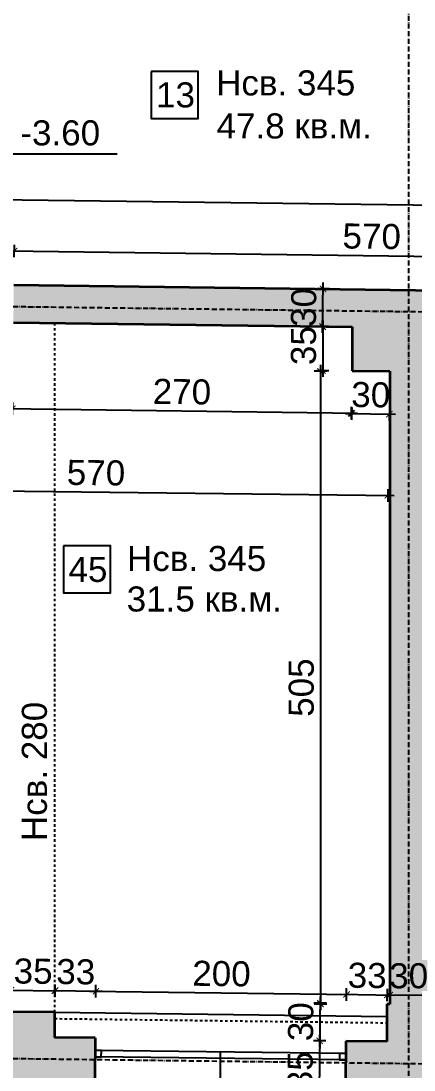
# Model space of a CAD drawing. Header units: inches. Extents: x -72385 to 39588, y -6525 to 66685.
# Drawn here: x -46864 to -46551, y 29232 to 30069 of the extents above; entities that cross this region are included whole.
import ezdxf

# ---------------------------------------------------------------- set-up
doc = ezdxf.new("R2010")
doc.units = ezdxf.units.IN
doc.header["$MEASUREMENT"] = 0
doc.linetypes.add('DashDot', pattern=[0.6, 0.4, -0.1, 0, -0.1])
doc.linetypes.add('Hidden', pattern=[0.4, 0.2, -0.2])
for name, color, linetype, lineweight in [('Изгледни линии', 253, 'Continuous', 25), ('Надписи Hсв', 252, 'Continuous', 25), ('Надписи коти външни', 252, 'Continuous', 25), ('Надписи коти вътрешни', 252, 'Continuous', 25), ('Надписи нива', 252, 'Continuous', 25), ('Надписи номера на пом.', 252, 'Continuous', 25), ('Надписи площ', 252, 'Continuous', 25), ('Надписи прозорци', 252, 'Continuous', 25), ('Оси', 252, 'DashDot', 25), ('Прозорци', 251, 'Continuous', 25), ('Пунктир', 253, 'Hidden', 25), ('Разрезни линии', 7, 'Continuous', 35), ('Щрих стени', 254, 'Continuous', 25)]:
    doc.layers.add(name, color=color, linetype=linetype, lineweight=lineweight)
doc.styles.add('Arial Regular', font='arial.ttf')
doc.styles.get("Standard").update_dxf_attribs({"font": 'arial.ttf'})
doc.dimstyles.new('Annotative', dxfattribs={"dimscale": 0, "dimtxt": 20, "dimasz": 5, "dimexe": 5, "dimexo": 5, "dimgap": 5, "dimtad": 1, "dimdec": 0, "dimzin": 0, "dimdsep": 46, "dimtxsty": 'Standard', "dimblk": 'ARCHTICK', "dimcen": 5, "dimdle": 5, "dimadec": 0, "dimazin": 0, "dimtfac": 1, "dimtdec": 0, "dimtofl": 0, "dimtmove": 0, "dimatfit": 3, "dimldrblk": 'ARCHTICK', "dimfxl": 5, "dimfxlon": 1, "dimtolj": 1, "dimtzin": 0, "dimarcsym": 1})

# ---------------------------------------------------------------- blocks, each defined once
blk = doc.blocks.new('_ArchTick')
at = {"color": 0, "linetype": 'ByBlock', "const_width": 0.15}
blk.add_lwpolyline([(-0.5, -0.5), (0.5, 0.5)], dxfattribs=at)
blk = doc.blocks.new('*D202')
at = {"layer": 'Defpoints', "color": 0, "ltscale": 50, "transparency": 16777216}
for p in [(-46870.22, 29828.04), (-46599.84, 29824.6), (-46600.71, 29755.8)]:
    blk.add_point(p, dxfattribs=at)
at = {"layer": 'Надписи коти вътрешни', "color": 0, "lineweight": -2, "ltscale": 50, "transparency": 16777216}
for p, q in [((-46871.03, 29764.24), (-46871.16, 29754.24)), ((-46600.65, 29760.8), (-46600.78, 29750.8)), ((-46876.09, 29759.31), (-46595.71, 29755.74))]:
    blk.add_line(p, q, dxfattribs=at)
at = {"layer": 'Надписи коти вътрешни', "color": 0, "lineweight": -2, "ltscale": 50, "transparency": 16777216, "xscale": 5, "yscale": 5, "zscale": 5}
for p, rotation in [((-46871.1, 29759.24), 179.2706286525378), ((-46600.71, 29755.8), 359.2706286525378)]:
    blk.add_blockref('_ArchTick', p, dxfattribs=dict(at, rotation=rotation))
at = {"layer": 'Надписи коти вътрешни', "color": 0, "ltscale": 50, "transparency": 16777216, "insert": (-46735.71, 29772.73), "char_height": 20, "attachment_point": 5, "rotation": 359.27063}
blk.add_mtext('\\A1;270', dxfattribs=at)
blk = doc.blocks.new('*D203')
at = {"layer": 'Defpoints', "color": 0, "ltscale": 50, "transparency": 16777216}
for p in [(-46599.84, 29789.6), (-46569.84, 29789.22), (-46570.27, 29754.9)]:
    blk.add_point(p, dxfattribs=at)
at = {"layer": 'Надписи коти вътрешни', "color": 0, "lineweight": -2, "ltscale": 50, "transparency": 16777216}
for p, q in [((-46600.21, 29760.28), (-46600.34, 29750.28)), ((-46570.21, 29759.9), (-46570.34, 29749.9)), ((-46605.27, 29755.35), (-46565.27, 29754.84))]:
    blk.add_line(p, q, dxfattribs=at)
at = {"layer": 'Надписи коти вътрешни', "color": 0, "lineweight": -2, "ltscale": 50, "transparency": 16777216, "xscale": 5, "yscale": 5, "zscale": 5}
for p, rotation in [((-46600.27, 29755.28), 179.2706286525393), ((-46570.27, 29754.9), 359.2706286525393)]:
    blk.add_blockref('_ArchTick', p, dxfattribs=dict(at, rotation=rotation))
at = {"layer": 'Надписи коти вътрешни', "color": 0, "ltscale": 50, "transparency": 16777216, "insert": (-46585.08, 29770.31), "char_height": 20, "attachment_point": 5, "rotation": 359.27063}
blk.add_mtext('\\A1;30', dxfattribs=at)
blk = doc.blocks.new('*D204')
at = {"layer": 'Defpoints', "color": 0, "ltscale": 50, "transparency": 16777216}
for p in [(-46599.84, 29824.6), (-46623.44, 29789.6), (-46599.84, 29789.6)]:
    blk.add_point(p, dxfattribs=at)
at = {"layer": 'Надписи коти вътрешни', "color": 0, "lineweight": -2, "ltscale": 50, "transparency": 16777216}
for p, q in [((-46623.44, 29829.6), (-46623.44, 29784.6)), ((-46618.44, 29824.6), (-46628.44, 29824.6)), ((-46618.44, 29789.6), (-46628.44, 29789.6))]:
    blk.add_line(p, q, dxfattribs=at)
at = {"layer": 'Надписи коти вътрешни', "color": 0, "lineweight": -2, "ltscale": 50, "transparency": 16777216, "xscale": 5, "yscale": 5, "zscale": 5}
for p, rotation in [((-46623.44, 29824.6), 90), ((-46623.44, 29789.6), 270)]:
    blk.add_blockref('_ArchTick', p, dxfattribs=dict(at, rotation=rotation))
at = {"layer": 'Надписи коти вътрешни', "color": 0, "ltscale": 50, "transparency": 16777216, "insert": (-46638.65, 29809.6), "char_height": 20, "attachment_point": 5, "rotation": 90}
blk.add_mtext('\\A1;35', dxfattribs=at)
blk = doc.blocks.new('*D206')
at = {"layer": 'Defpoints', "color": 0, "ltscale": 50, "transparency": 16777216}
for p in [(-46569.84, 29789.22), (-46625.2, 29284.18), (-46569.84, 29284.18)]:
    blk.add_point(p, dxfattribs=at)
at = {"layer": 'Надписи коти вътрешни', "color": 0, "lineweight": -2, "ltscale": 50, "transparency": 16777216}
for p, q in [((-46625.2, 29794.22), (-46625.2, 29279.18)), ((-46620.2, 29789.22), (-46630.2, 29789.22)), ((-46620.2, 29284.18), (-46630.2, 29284.18))]:
    blk.add_line(p, q, dxfattribs=at)
at = {"layer": 'Надписи коти вътрешни', "color": 0, "lineweight": -2, "ltscale": 50, "transparency": 16777216, "xscale": 5, "yscale": 5, "zscale": 5}
for p, rotation in [((-46625.2, 29789.22), 90), ((-46625.2, 29284.18), 270)]:
    blk.add_blockref('_ArchTick', p, dxfattribs=dict(at, rotation=rotation))
at = {"layer": 'Надписи коти вътрешни', "color": 0, "ltscale": 50, "transparency": 16777216, "insert": (-46640.41, 29536.7), "char_height": 20, "attachment_point": 5, "rotation": 90}
blk.add_mtext('\\A1;505', dxfattribs=at)
blk = doc.blocks.new('*D207')
at = {"layer": 'Defpoints', "color": 0, "ltscale": 50, "transparency": 16777216}
for p in [(-46572.34, 29284.21), (-46625.84, 29254.89), (-46572.72, 29254.21)]:
    blk.add_point(p, dxfattribs=at)
at = {"layer": 'Надписи коти вътрешни', "color": 0, "lineweight": -2, "ltscale": 50, "transparency": 16777216}
for p, q in [((-46620.45, 29284.82), (-46630.45, 29284.95)), ((-46625.39, 29289.88), (-46625.9, 29249.89)), ((-46620.84, 29254.82), (-46630.84, 29254.95))]:
    blk.add_line(p, q, dxfattribs=at)
at = {"layer": 'Надписи коти вътрешни', "color": 0, "lineweight": -2, "ltscale": 50, "transparency": 16777216, "xscale": 5, "yscale": 5, "zscale": 5}
for p, rotation in [((-46625.45, 29284.88), 89.270628652535), ((-46625.84, 29254.89), 269.270628652535)]:
    blk.add_blockref('_ArchTick', p, dxfattribs=dict(at, rotation=rotation))
at = {"layer": 'Надписи коти вътрешни', "color": 0, "ltscale": 50, "transparency": 16777216, "insert": (-46640.86, 29270.08), "char_height": 20, "attachment_point": 5, "rotation": 89.27063}
blk.add_mtext('\\A1;30', dxfattribs=at)
blk = doc.blocks.new('*D4011')
at = {"layer": 'Defpoints', "color": 0, "ltscale": 50, "transparency": 16777216}
for p in [(-46837.12, 29294.83), (-46872.34, 29278.03), (-46837.34, 29277.58)]:
    blk.add_point(p, dxfattribs=at)
at = {"layer": 'Надписи коти вътрешни', "color": 0, "lineweight": -2, "ltscale": 50, "transparency": 16777216}
for p, q in [((-46872.18, 29290.28), (-46872.05, 29300.28)), ((-46837.18, 29289.83), (-46837.05, 29299.83)), ((-46877.12, 29295.34), (-46832.12, 29294.77))]:
    blk.add_line(p, q, dxfattribs=at)
at = {"layer": 'Надписи коти вътрешни', "color": 0, "lineweight": -2, "ltscale": 50, "transparency": 16777216, "xscale": 5, "yscale": 5, "zscale": 5}
for p, rotation in [((-46872.12, 29295.28), 179.2706286525147), ((-46837.12, 29294.83), 359.2706286525147)]:
    blk.add_blockref('_ArchTick', p, dxfattribs=dict(at, rotation=rotation))
at = {"layer": 'Надписи коти вътрешни', "color": 0, "ltscale": 50, "transparency": 16777216, "insert": (-46854.42, 29310.27), "char_height": 20, "attachment_point": 5, "rotation": 359.27063}
blk.add_mtext('\\A1;35', dxfattribs=at)
blk = doc.blocks.new('*D4277')
at = {"layer": 'Defpoints', "color": 0, "ltscale": 50, "transparency": 16777216}
for p in [(-46804.36, 29294.41), (-46837.34, 29257.58), (-46804.84, 29257.17)]:
    blk.add_point(p, dxfattribs=at)
at = {"layer": 'Надписи коти вътрешни', "color": 0, "lineweight": -2, "ltscale": 50, "transparency": 16777216}
for p, q in [((-46836.93, 29289.83), (-46836.8, 29299.83)), ((-46804.43, 29289.41), (-46804.3, 29299.41)), ((-46841.86, 29294.89), (-46799.36, 29294.35))]:
    blk.add_line(p, q, dxfattribs=at)
at = {"layer": 'Надписи коти вътрешни', "color": 0, "lineweight": -2, "ltscale": 50, "transparency": 16777216, "xscale": 5, "yscale": 5, "zscale": 5}
for p, rotation in [((-46836.86, 29294.83), 179.2706286525434), ((-46804.36, 29294.41), 359.2706286525433)]:
    blk.add_blockref('_ArchTick', p, dxfattribs=dict(at, rotation=rotation))
at = {"layer": 'Надписи коти вътрешни', "color": 0, "ltscale": 50, "transparency": 16777216, "insert": (-46820.42, 29309.84), "char_height": 20, "attachment_point": 5, "rotation": 359.27063}
blk.add_mtext('\\A1;33', dxfattribs=at)
blk = doc.blocks.new('*D210')
at = {"layer": 'Defpoints', "color": 0, "ltscale": 50, "transparency": 16777216}
for p in [(-46604.36, 29291.87), (-46804.84, 29257.17), (-46604.84, 29254.62)]:
    blk.add_point(p, dxfattribs=at)
at = {"layer": 'Надписи коти вътрешни', "color": 0, "lineweight": -2, "ltscale": 50, "transparency": 16777216}
for p, q in [((-46804.43, 29289.41), (-46804.3, 29299.41)), ((-46809.36, 29294.48), (-46599.36, 29291.8)), ((-46604.43, 29286.87), (-46604.3, 29296.87))]:
    blk.add_line(p, q, dxfattribs=at)
at = {"layer": 'Надписи коти вътрешни', "color": 0, "lineweight": -2, "ltscale": 50, "transparency": 16777216, "xscale": 5, "yscale": 5, "zscale": 5}
for p, rotation in [((-46804.36, 29294.41), 179.2706286525463), ((-46604.36, 29291.87), 359.2706286525462)]:
    blk.add_blockref('_ArchTick', p, dxfattribs=dict(at, rotation=rotation))
at = {"layer": 'Надписи коти вътрешни', "color": 0, "ltscale": 50, "transparency": 16777216, "insert": (-46704.17, 29308.35), "char_height": 20, "attachment_point": 5, "rotation": 359.27063}
blk.add_mtext('\\A1;200', dxfattribs=at)
blk = doc.blocks.new('*D211')
at = {"layer": 'Defpoints', "color": 0, "ltscale": 50, "transparency": 16777216}
for p in [(-46571.86, 29291.45), (-46604.84, 29254.62), (-46572.34, 29254.21)]:
    blk.add_point(p, dxfattribs=at)
at = {"layer": 'Надписи коти вътрешни', "color": 0, "lineweight": -2, "ltscale": 50, "transparency": 16777216}
for p, q in [((-46609.36, 29291.93), (-46566.86, 29291.39)), ((-46604.43, 29286.87), (-46604.3, 29296.87)), ((-46571.93, 29286.45), (-46571.8, 29296.45))]:
    blk.add_line(p, q, dxfattribs=at)
at = {"layer": 'Надписи коти вътрешни', "color": 0, "lineweight": -2, "ltscale": 50, "transparency": 16777216, "xscale": 5, "yscale": 5, "zscale": 5}
for p, rotation in [((-46604.36, 29291.87), 179.2706286525302), ((-46571.86, 29291.45), 359.2706286525302)]:
    blk.add_blockref('_ArchTick', p, dxfattribs=dict(at, rotation=rotation))
at = {"layer": 'Надписи коти вътрешни', "color": 0, "ltscale": 50, "transparency": 16777216, "insert": (-46587.92, 29306.88), "char_height": 20, "attachment_point": 5, "rotation": 359.27063}
blk.add_mtext('\\A1;33', dxfattribs=at)
blk = doc.blocks.new('*D8140')
at = {"layer": 'Defpoints', "color": 0, "ltscale": 50, "transparency": 16777216}
for p in [(-47139.84, 29831.48), (-46569.84, 29824.6), (-46571.46, 29690.06)]:
    blk.add_point(p, dxfattribs=at)
at = {"layer": 'Надписи коти вътрешни', "color": 0, "lineweight": -2, "ltscale": 50, "transparency": 16777216}
for p, q in [((-47141.4, 29701.93), (-47141.52, 29691.93)), ((-47146.46, 29696.99), (-46566.46, 29690)), ((-46571.4, 29695.06), (-46571.52, 29685.06))]:
    blk.add_line(p, q, dxfattribs=at)
at = {"layer": 'Надписи коти вътрешни', "color": 0, "lineweight": -2, "ltscale": 50, "transparency": 16777216, "xscale": 5, "yscale": 5, "zscale": 5}
for p, rotation in [((-47141.46, 29696.93), 179.3090127927383), ((-46571.46, 29690.06), 359.3090127927384)]:
    blk.add_blockref('_ArchTick', p, dxfattribs=dict(at, rotation=rotation))
at = {"layer": 'Надписи коти вътрешни', "color": 0, "ltscale": 50, "transparency": 16777216, "insert": (-46804.26, 29708.08), "char_height": 20, "attachment_point": 5, "rotation": 359.30901}
blk.add_mtext('\\A1;570', dxfattribs=at)
blk = doc.blocks.new('*D4010')
at = {"layer": 'Defpoints', "color": 0, "ltscale": 50, "transparency": 16777216}
for p in [(-46299.49, 29877.88), (-46869.84, 29858.04), (-46299.84, 29850.78)]:
    blk.add_point(p, dxfattribs=at)
at = {"layer": 'Надписи коти вътрешни', "color": 0, "lineweight": -2, "ltscale": 50, "transparency": 16777216}
for p, q in [((-46869.56, 29880.13), (-46869.43, 29890.13)), ((-46874.49, 29885.2), (-46294.49, 29877.81)), ((-46299.56, 29872.88), (-46299.43, 29882.88))]:
    blk.add_line(p, q, dxfattribs=at)
at = {"layer": 'Надписи коти вътрешни', "color": 0, "lineweight": -2, "ltscale": 50, "transparency": 16777216, "xscale": 5, "yscale": 5, "zscale": 5}
for p, rotation in [((-46869.49, 29885.13), 179.2706286525353), ((-46299.49, 29877.88), 359.2706286525353)]:
    blk.add_blockref('_ArchTick', p, dxfattribs=dict(at, rotation=rotation))
at = {"layer": 'Надписи коти вътрешни', "color": 0, "ltscale": 50, "transparency": 16777216, "insert": (-46584.3, 29896.72), "char_height": 20, "attachment_point": 5, "rotation": 359.27063}
blk.add_mtext('\\A1;570', dxfattribs=at)
blk = doc.blocks.new('*D4292')
at = {"layer": 'Defpoints', "color": 0, "ltscale": 50, "transparency": 16777216}
for p in [(-47138.97, 29929.28), (-47139.84, 29861.48), (-45369.84, 29838.94)]:
    blk.add_point(p, dxfattribs=at)
at = {"layer": 'Надписи коти вътрешни', "color": 0, "lineweight": -2, "ltscale": 50, "transparency": 16777216}
for p, q in [((-45363.97, 29906.68), (-47143.97, 29929.34)), ((-47139.04, 29924.28), (-47138.91, 29934.28)), ((-45369.04, 29901.75), (-45368.91, 29911.75))]:
    blk.add_line(p, q, dxfattribs=at)
at = {"layer": 'Надписи коти вътрешни', "color": 0, "lineweight": -2, "ltscale": 50, "transparency": 16777216, "xscale": 5, "yscale": 5, "zscale": 5}
for p, rotation in [((-47138.97, 29929.28), 179.2706286525399), ((-45368.97, 29906.75), 359.2706286525399)]:
    blk.add_blockref('_ArchTick', p, dxfattribs=dict(at, rotation=rotation))
at = {"layer": 'Надписи коти вътрешни', "color": 0, "ltscale": 50, "transparency": 16777216, "insert": (-46253.78, 29933.22), "char_height": 20, "attachment_point": 5, "rotation": 359.27063}
blk.add_mtext('\\A1;1770', dxfattribs=at)
blk = doc.blocks.new('*D5873')
at = {"layer": 'Defpoints', "color": 0, "ltscale": 50, "transparency": 16777216}
for p in [(-52317.34, 29292.34), (-40222.34, 29138.36), (-40227.84, 28705.9)]:
    blk.add_point(p, dxfattribs=at)
at = {"layer": 'Надписи коти външни', "color": 0, "lineweight": -2, "ltscale": 50, "transparency": 16777216}
for p, q in [((-52322.78, 28864.88), (-52322.91, 28854.88)), ((-52327.84, 28859.94), (-40222.84, 28705.84)), ((-40227.78, 28710.9), (-40227.91, 28700.9))]:
    blk.add_line(p, q, dxfattribs=at)
at = {"layer": 'Надписи коти външни', "color": 0, "lineweight": -2, "ltscale": 50, "transparency": 16777216, "xscale": 5, "yscale": 5, "zscale": 5}
for p, rotation in [((-52322.84, 28859.88), 179.2706286525475), ((-40227.84, 28705.9), 359.2706286525474)]:
    blk.add_blockref('_ArchTick', p, dxfattribs=dict(at, rotation=rotation))
at = {"layer": 'Надписи коти външни', "color": 0, "ltscale": 50, "transparency": 16777216, "insert": (-46275.15, 28798.1), "char_height": 20, "attachment_point": 5, "rotation": 359.27063}
blk.add_mtext('\\A1;12095', dxfattribs=at)
blk = doc.blocks.new('*D7118')
at = {"layer": 'Defpoints', "color": 0, "ltscale": 10, "transparency": 16777216}
for p in [(-46569.84, 29296.43), (-46539.84, 29296.45), (-46539.83, 29291.41)]:
    blk.add_point(p, dxfattribs=at)
at = {"layer": 'Надписи коти вътрешни', "color": 0, "lineweight": -2, "ltscale": 10, "transparency": 16777216}
for p, q in [((-46574.83, 29291.38), (-46534.83, 29291.42)), ((-46569.83, 29291.43), (-46569.83, 29286.39)), ((-46539.83, 29291.45), (-46539.83, 29286.41))]:
    blk.add_line(p, q, dxfattribs=at)
at = {"layer": 'Надписи коти вътрешни', "color": 0, "lineweight": -2, "ltscale": 10, "transparency": 16777216, "xscale": 5, "yscale": 5, "zscale": 5}
for p, rotation in [((-46569.83, 29291.39), 180.0477073747625), ((-46539.83, 29291.41), 0.04770737476249486)]:
    blk.add_blockref('_ArchTick', p, dxfattribs=dict(at, rotation=rotation))
at = {"layer": 'Надписи коти вътрешни', "color": 0, "ltscale": 10, "transparency": 16777216, "insert": (-46554.85, 29306.62), "char_height": 20, "attachment_point": 5, "rotation": 0.04771}
blk.add_mtext('\\A1;30', dxfattribs=at)
blk = doc.blocks.new('*D7161')
at = {"layer": 'Defpoints', "color": 0, "ltscale": 10, "transparency": 16777216}
for p in [(-46623.11, 29854.9), (-46599.46, 29854.6), (-46599.84, 29824.6)]:
    blk.add_point(p, dxfattribs=at)
at = {"layer": 'Надписи коти вътрешни', "color": 0, "lineweight": -2, "ltscale": 10, "transparency": 16777216}
for p, q in [((-46618.11, 29854.84), (-46628.11, 29854.96)), ((-46623.56, 29819.9), (-46623.05, 29859.9)), ((-46618.5, 29824.84), (-46628.5, 29824.97))]:
    blk.add_line(p, q, dxfattribs=at)
at = {"layer": 'Надписи коти вътрешни', "color": 0, "lineweight": -2, "ltscale": 10, "transparency": 16777216, "xscale": 5, "yscale": 5, "zscale": 5}
for p, rotation in [((-46623.11, 29854.9), 89.27062865253532), ((-46623.5, 29824.9), 269.2706286525353)]:
    blk.add_blockref('_ArchTick', p, dxfattribs=dict(at, rotation=rotation))
at = {"layer": 'Надписи коти вътрешни', "color": 0, "ltscale": 10, "transparency": 16777216, "insert": (-46638.52, 29840.09), "char_height": 20, "attachment_point": 5, "rotation": 89.27063}
blk.add_mtext('\\A1;30', dxfattribs=at)
blk = doc.blocks.new('*D7210')
at = {"layer": 'Defpoints', "color": 0, "ltscale": 10, "transparency": 16777216}
for p in [(-46604.84, 29254.62), (-46626.28, 29219.89), (-46605.28, 29219.62)]:
    blk.add_point(p, dxfattribs=at)
at = {"layer": 'Надписи коти вътрешни', "color": 0, "lineweight": -2, "ltscale": 10, "transparency": 16777216}
for p, q in [((-46625.77, 29259.89), (-46626.34, 29214.89)), ((-46620.84, 29254.82), (-46630.84, 29254.95)), ((-46621.28, 29219.83), (-46631.28, 29219.95))]:
    blk.add_line(p, q, dxfattribs=at)
at = {"layer": 'Надписи коти вътрешни', "color": 0, "lineweight": -2, "ltscale": 10, "transparency": 16777216, "xscale": 5, "yscale": 5, "zscale": 5}
for p, rotation in [((-46625.84, 29254.89), 89.2706286525334), ((-46626.28, 29219.89), 269.2706286525333)]:
    blk.add_blockref('_ArchTick', p, dxfattribs=dict(at, rotation=rotation))
at = {"layer": 'Надписи коти вътрешни', "color": 0, "ltscale": 10, "transparency": 16777216, "insert": (-46641.36, 29230.91), "char_height": 20, "attachment_point": 5, "rotation": 89.27063}
blk.add_mtext('\\A1;35', dxfattribs=at)

msp = doc.modelspace()

# ---------------------------------------------------------------- hatches: boundary and pattern name
at = {"layer": 'Щрих стени', "ltscale": 10}
h = msp.add_hatch(color=256, dxfattribs=at)
h.dxf.hatch_style = 1
h.paths.add_polyline_path([(-48629.84, 29910.45), (-48741.97, 29911.88), (-48742.35, 29881.88), (-48630.22, 29880.45)])
h.paths.add_polyline_path([(-48351.96, 29906.91), (-48469.84, 29908.41), (-48470.22, 29878.41), (-48417.34, 29877.74), (-48417.34, 29812.74), (-48399.84, 29812.51), (-48399.84, 29307.47), (-48402.34, 29307.51), (-48402.34, 29277.5), (-48434.84, 29277.92), (-48435.28, 29242.92), (-48335.28, 29241.65), (-48334.84, 29276.64), (-48367.34, 29277.06), (-48367.34, 29307.06), (-48369.84, 29307.09), (-48369.84, 29812.13), (-48352.34, 29811.91), (-48352.34, 29876.91)])
h.paths.add_polyline_path([(-48634.84, 29280.46), (-48734.84, 29281.74), (-48735.28, 29246.74), (-48635.28, 29245.47)])
h.paths.add_polyline_path([(-48034.84, 29272.82), (-48134.84, 29274.1), (-48135.28, 29239.1), (-48035.28, 29237.83)])
h.paths.add_polyline_path([(-47734.84, 29269.01), (-47767.34, 29269.42), (-47767.34, 29299.42), (-47769.84, 29299.45), (-47769.84, 29804.49), (-47752.34, 29804.27), (-47752.34, 29869.28), (-47751.96, 29899.27), (-47869.84, 29900.77), (-47870.22, 29870.78), (-47817.34, 29870.1), (-47817.34, 29805.1), (-47799.84, 29804.88), (-47799.84, 29299.84), (-47802.34, 29299.87), (-47802.34, 29269.86), (-47834.84, 29270.28), (-47835.28, 29235.28), (-47735.28, 29234.01)])
h.paths.add_polyline_path([(-48029.84, 29902.81), (-48141.97, 29904.24), (-48142.35, 29874.24), (-48030.22, 29872.81)])
h.paths.add_polyline_path([(-47409.84, 29894.92), (-47541.97, 29896.6), (-47542.35, 29866.6), (-47410.22, 29864.92)])
h.paths.add_polyline_path([(-47434.84, 29265.19), (-47534.84, 29266.46), (-47535.28, 29231.46), (-47435.28, 29230.19)])
h.paths.add_polyline_path([(-47104.84, 29260.99), (-47137.34, 29261.4), (-47137.34, 29291.4), (-47139.84, 29291.43), (-47139.84, 29831.48), (-46970.22, 29829.32), (-46969.84, 29859.31), (-47139.84, 29861.48), (-47139.84, 29877.29), (-47149.84, 29877.29), (-47149.84, 29861.61), (-47169.84, 29861.86), (-47169.84, 29891.86), (-47249.84, 29892.88), (-47250.22, 29862.88), (-47202.34, 29862.27), (-47202.34, 29832.27), (-47169.84, 29831.86), (-47169.84, 29291.82), (-47202.34, 29292.23), (-47202.34, 29262.23), (-47234.84, 29262.64), (-47235.28, 29227.64), (-47105.28, 29225.99)])
h.paths.add_polyline_path([(-46299.84, 29850.78), (-46869.84, 29858.04), (-46870.22, 29828.04), (-46599.84, 29824.6), (-46599.84, 29789.6), (-46569.84, 29789.22), (-46569.84, 29284.18), (-46572.34, 29284.21), (-46572.34, 29254.21), (-46604.84, 29254.62), (-46605.28, 29219.62), (-45905.28, 29210.71), (-45904.84, 29245.71), (-45937.34, 29246.12), (-45937.34, 29276.12), (-45939.84, 29276.16), (-45939.84, 29813.7), (-45864.84, 29812.74), (-45864.84, 29815.24), (-45715.22, 29813.34), (-45714.84, 29843.34), (-46199.84, 29849.51), (-46200.22, 29819.51), (-46024.84, 29817.28), (-46024.84, 29814.78), (-45969.84, 29814.08), (-45969.84, 29276.54), (-45972.34, 29276.57), (-45972.34, 29246.57), (-46537.34, 29253.76), (-46537.34, 29283.76), (-46539.84, 29283.79), (-46539.84, 29823.84), (-46300.22, 29820.79)])
h.paths.add_polyline_path([(-46804.84, 29257.17), (-46837.34, 29257.58), (-46837.34, 29277.58), (-46872.34, 29278.03), (-46872.34, 29258.03), (-46904.84, 29258.44), (-46905.28, 29223.44), (-46805.28, 29222.17)])
h.paths.add_polyline_path([(-45604.84, 29241.89), (-45637.34, 29242.3), (-45637.34, 29262.3), (-45672.34, 29262.75), (-45672.34, 29242.75), (-45704.84, 29243.16), (-45705.28, 29208.17), (-45605.28, 29206.89)])
h.paths.add_polyline_path([(-45304.84, 29238.07), (-45337.34, 29238.48), (-45337.34, 29268.49), (-45339.84, 29268.52), (-45339.84, 29458.53), (-45369.84, 29458.53), (-45369.84, 29268.9), (-45372.34, 29268.93), (-45372.34, 29238.93), (-45404.84, 29239.34), (-45405.28, 29204.35), (-45305.28, 29203.07)])
h.paths.add_polyline_path([(-45319.84, 29838.31), (-45339.84, 29838.56), (-45339.84, 29893.95), (-45369.84, 29893.95), (-45369.84, 29838.94), (-45614.84, 29842.06), (-45615.22, 29812.07), (-45369.84, 29808.94), (-45369.84, 29558.54), (-45339.84, 29558.54), (-45339.84, 29808.56), (-45319.84, 29808.31)])
h.paths.add_polyline_path([(-45339.84, 30164.51), (-45369.84, 30164.51), (-45369.84, 30138.97), (-45604.46, 30141.96), (-45604.84, 30111.96), (-45369.84, 30108.97), (-45369.84, 30053.96), (-45339.84, 30053.96)])
h.paths.add_polyline_path([(-45704.46, 30143.23), (-45939.84, 30146.23), (-45939.84, 30416.25), (-45914.84, 30415.93), (-45914.84, 30490.94), (-45939.84, 30491.25), (-45939.84, 30631.27), (-45899.84, 30630.76), (-45899.84, 30840.77), (-45939.84, 30841.28), (-45939.84, 30981.29), (-45937.34, 30981.26), (-45937.34, 31011.27), (-45924.84, 31011.11), (-45924.39, 31046.1), (-45937.34, 31046.27), (-45937.34, 31066.27), (-45972.34, 31066.72), (-45972.34, 31046.71), (-46129.84, 31048.72), (-46129.84, 31068.72), (-46159.84, 31069.1), (-46159.84, 31049.1), (-46349.84, 31051.52), (-46349.84, 31071.52), (-46379.84, 31071.9), (-46379.84, 31051.9), (-46537.34, 31053.91), (-46537.34, 31073.91), (-46572.34, 31074.35), (-46572.34, 31054.35), (-46604.39, 31054.76), (-46604.84, 31019.76), (-46572.34, 31019.35), (-46572.34, 31004.35), (-45969.84, 30996.68), (-45969.84, 30444.13), (-46129.84, 30446.17), (-46129.84, 30841.2), (-46619.46, 30847.43), (-46619.84, 30817.44), (-46569.84, 30816.8), (-46569.84, 30526.78), (-46579.84, 30526.9), (-46579.84, 30486.9), (-46604.84, 30487.22), (-46604.84, 30467.22), (-46839.84, 30470.21), (-46839.84, 30820.24), (-46779.84, 30819.47), (-46779.46, 30849.47), (-46869.84, 30850.62), (-46869.84, 30470.59), (-46954.84, 30471.67), (-46954.84, 30309.16), (-46924.84, 30309.16), (-46924.84, 30441.29), (-46569.84, 30436.77), (-46569.84, 30154.25), (-46799.46, 30157.17), (-46799.84, 30127.17), (-46504.84, 30123.42), (-46504.46, 30153.41), (-46539.84, 30153.86), (-46539.84, 30816.42), (-46379.84, 30814.38), (-46379.84, 30151.83), (-46404.46, 30152.14), (-46404.84, 30122.14), (-46324.84, 30121.12), (-46324.46, 30151.12), (-46349.84, 30151.45), (-46349.84, 30418.97), (-45969.84, 30414.13), (-45969.84, 30146.61), (-46224.46, 30149.85), (-46224.84, 30119.85), (-45704.84, 30113.23)])
h.paths.add_polyline_path([(-46159.84, 30446.55), (-46349.84, 30448.97), (-46349.84, 30814), (-46159.84, 30811.58)], flags=16)

# ---------------------------------------------------------------- linework, layer by layer
at = {"layer": 'Изгледни линии', "ltscale": 50}
msp.add_line((-46837.34, 29277.58), (-46572.34, 29274.21), dxfattribs=at)
at = {"layer": 'Надписи нива', "ltscale": 50}
msp.add_line((-46917.4, 29962.55), (-46787.4, 29962.55), dxfattribs=at)
at = {"layer": 'Надписи номера на пом.', "ltscale": 50}
for points in [[(-46760.23, 30028.37), (-46760.23, 29990.87), (-46722.73, 29990.87), (-46722.73, 30028.37)], [(-46830.1, 29649.71), (-46830.1, 29612.21), (-46792.6, 29612.21), (-46792.6, 29649.71)]]:
    msp.add_lwpolyline(points, close=True, dxfattribs=at)
at = {"layer": 'Надписи прозорци', "ltscale": 50}
msp.add_line((-46705.29, 29245.9), (-46705.29, 29135.43), dxfattribs=at)
at = {"layer": 'Оси', "ltscale": 10}
for p, q in [((-46554.84, 31536.67), (-46554.84, 28736.44)), ((-39839.84, 29151), (-52799.84, 29315.98))]:
    msp.add_line(p, q, dxfattribs=at)
msp.add_lwpolyline([(-39839.84, 29751.04), (-51384.84, 29898.02), (-51384.84, 30028.03), (-52799.84, 30046.04)], dxfattribs=at)
at = {"layer": 'Прозорци', "ltscale": 50}
for p, q in [((-46605.04, 29239.62), (-46805.03, 29242.17)), ((-46604.98, 29244.62), (-46804.96, 29247.17))]:
    msp.add_line(p, q, dxfattribs=at)
for points in [[(-46799.97, 29247.1), (-46804.96, 29247.17), (-46805.03, 29242.17), (-46800.03, 29242.1), (-46799.97, 29247.1)], [(-46604.98, 29244.62), (-46609.98, 29244.68), (-46610.04, 29239.68), (-46605.04, 29239.62), (-46604.98, 29244.62)]]:
    msp.add_lwpolyline(points, dxfattribs=at)
at = {"layer": 'Пунктир', "ltscale": 10}
for p, q in [((-46837.34, 29827.62), (-46837.34, 29277.58)), ((-46837.34, 29272.58), (-46572.34, 29269.21))]:
    msp.add_line(p, q, dxfattribs=at)
at = {"layer": 'Разрезни линии', "ltscale": 50}
for p, q in [((-46869.84, 29858.04), (-46299.84, 29850.78)), ((-46870.22, 29828.04), (-46599.84, 29824.6)), ((-46599.84, 29824.6), (-46599.84, 29789.6)), ((-46599.84, 29789.6), (-46569.84, 29789.22)), ((-46569.84, 29789.22), (-46569.84, 29284.18)), ((-46569.84, 29284.18), (-46572.34, 29284.21)), ((-46572.34, 29284.21), (-46572.34, 29254.21)), ((-46837.34, 29277.58), (-46872.34, 29278.03)), ((-46837.34, 29277.58), (-46837.34, 29257.58)), ((-46804.84, 29257.17), (-46837.34, 29257.58)), ((-46804.84, 29257.17), (-46805.28, 29222.17)), ((-46604.84, 29254.62), (-46605.28, 29219.62)), ((-46572.34, 29254.21), (-46604.84, 29254.62))]:
    msp.add_line(p, q, dxfattribs=at)

# ---------------------------------------------------------------- texts
at = {"layer": 'Надписи Hсв', "ltscale": 100, "char_height": 20, "width": 180.4891, "attachment_point": 1, "style": 'Arial Regular'}
for insert in [(-46708.48, 30029.24), (-46779.56, 29649.73)]:
    msp.add_mtext('Hсв. 345', dxfattribs=dict(at, insert=insert))
at = {"layer": 'Надписи Hсв', "ltscale": 100, "insert": (-46863.46, 29414.25), "char_height": 20, "width": 180.4891, "attachment_point": 1, "rotation": 90, "style": 'Arial Regular'}
msp.add_mtext('Hсв. 280', dxfattribs=at)
at = {"layer": 'Надписи нива', "ltscale": 100, "insert": (-46864.64, 29989.39), "char_height": 20, "width": 180.4891, "attachment_point": 1, "style": 'Arial Regular'}
msp.add_mtext('-3.60', dxfattribs=at)
at = {"layer": 'Надписи номера на пом.', "ltscale": 100, "char_height": 20, "width": 180.4891, "attachment_point": 1, "style": 'Arial Regular'}
for s, insert in [('\\pxqc;13', (-46831.09, 30019.68)), ('\\pxqc;45', (-46900.96, 29641.03))]:
    msp.add_mtext(s, dxfattribs=dict(at, insert=insert))
at = {"layer": 'Надписи площ', "ltscale": 100, "char_height": 20, "width": 180.4891, "attachment_point": 1, "style": 'Arial Regular'}
for s, insert in [('47.8 кв.м.', (-46708.1, 29994.89)), ('31.5 кв.м.', (-46779.81, 29617.41))]:
    msp.add_mtext(s, dxfattribs=dict(at, insert=insert))

# ---------------------------------------------------------------- dimensions: what is measured, and where the dimension line sits
at = {"layer": 'Надписи коти външни', "ltscale": 50}
dim = msp.add_aligned_dim(p1=(-52317.34, 29292.34), p2=(-40222.34, 29138.36), distance=-432.5, text='12095', dimstyle='Annotative', override={"dimscale": 0, "dimtix": 0, "dimtofl": 0, "dimtmove": 0, "dimatfit": 3}, dxfattribs=at)
dim.commit()
dim.dimension.update_dxf_attribs({"geometry": '*D5873', "text_midpoint": (-46275.15, 28798.1)})
at = {"layer": 'Надписи коти вътрешни', "ltscale": 50}
for p1, p2, distance, picture, middle in [((-45369.84, 29838.94), (-47139.84, 29861.48), -67.81, '*D4292', (-46253.78, 29933.22)), ((-46869.84, 29858.04), (-46299.84, 29850.78), 27.09, '*D4010', (-46584.3, 29896.72)), ((-46870.22, 29828.04), (-46599.84, 29824.6), -68.81, '*D202', (-46735.71, 29772.73)), ((-46804.84, 29257.17), (-46604.84, 29254.62), 37.25, '*D210', (-46704.17, 29308.35))]:
    dim = msp.add_aligned_dim(p1=p1, p2=p2, distance=distance, dimstyle='Annotative', override={"dimscale": 0, "dimtix": 0, "dimtofl": 0, "dimtmove": 0, "dimatfit": 3}, dxfattribs=at)
    dim.commit()
    dim.dimension.update_dxf_attribs({"geometry": picture, "text_midpoint": middle})
at = {"layer": 'Надписи коти вътрешни', "ltscale": 10}
for base, p1, p2, angle, picture, middle in [((-46623.11, 29854.9), (-46599.84, 29824.6), (-46599.46, 29854.6), 89.27063, '*D7161', (-46623.3, 29839.9)), ((-46539.83, 29291.41), (-46569.84, 29296.43), (-46539.84, 29296.45), 0.04771, '*D7118', (-46554.83, 29291.4)), ((-46626.28, 29219.89), (-46604.84, 29254.62), (-46605.28, 29219.62), 269.27063, '*D7210', (-46626.14, 29230.72))]:
    dim = msp.add_linear_dim(base=base, p1=p1, p2=p2, angle=angle, dimstyle='Annotative', override={"dimscale": 0, "dimtix": 0, "dimtofl": 0, "dimtmove": 0, "dimatfit": 3}, dxfattribs=at)
    dim.commit()
    dim.dimension.update_dxf_attribs({"geometry": picture, "text_midpoint": middle, "dimtype": 129})
at = {"layer": 'Надписи коти вътрешни', "ltscale": 50}
for base, p1, p2, angle, picture, middle, dimtype in [((-46571.46, 29690.06), (-47139.84, 29831.48), (-46569.84, 29824.6), 359.30901, '*D8140', (-46804.45, 29692.87), 129), ((-46623.44, 29789.6), (-46599.84, 29824.6), (-46599.84, 29789.6), 90, '*D204', (-46623.44, 29809.6), 128), ((-46570.27, 29754.9), (-46599.84, 29789.6), (-46569.84, 29789.22), 359.27063, '*D203', (-46585.27, 29755.09), 129), ((-46837.12, 29294.83), (-46872.34, 29278.03), (-46837.34, 29277.58), 359.27063, '*D4011', (-46854.62, 29295.05), 129), ((-46804.36, 29294.41), (-46837.34, 29257.58), (-46804.84, 29257.17), 359.27063, '*D4277', (-46820.61, 29294.62), 129), ((-46571.86, 29291.45), (-46604.84, 29254.62), (-46572.34, 29254.21), 359.27063, '*D211', (-46588.11, 29291.66), 129), ((-46625.84, 29254.89), (-46572.34, 29284.21), (-46572.72, 29254.21), 269.27063, '*D207', (-46625.64, 29269.89), 129)]:
    dim = msp.add_linear_dim(base=base, p1=p1, p2=p2, angle=angle, dimstyle='Annotative', override={"dimscale": 0, "dimtix": 0, "dimtofl": 0, "dimtmove": 0, "dimatfit": 3}, dxfattribs=at)
    dim.commit()
    dim.dimension.update_dxf_attribs({"geometry": picture, "text_midpoint": middle, "dimtype": dimtype})
dim = msp.add_linear_dim(base=(-46625.2, 29284.18), p1=(-46569.84, 29789.22), p2=(-46569.84, 29284.18), angle=90, dimstyle='Annotative', override={"dimscale": 0, "dimtix": 0, "dimtofl": 0, "dimtmove": 0, "dimatfit": 3}, dxfattribs=at)
dim.commit()
dim.dimension.update_dxf_attribs({"geometry": '*D206', "text_midpoint": (-46640.41, 29536.7)})

doc.saveas('drawing.dxf')
